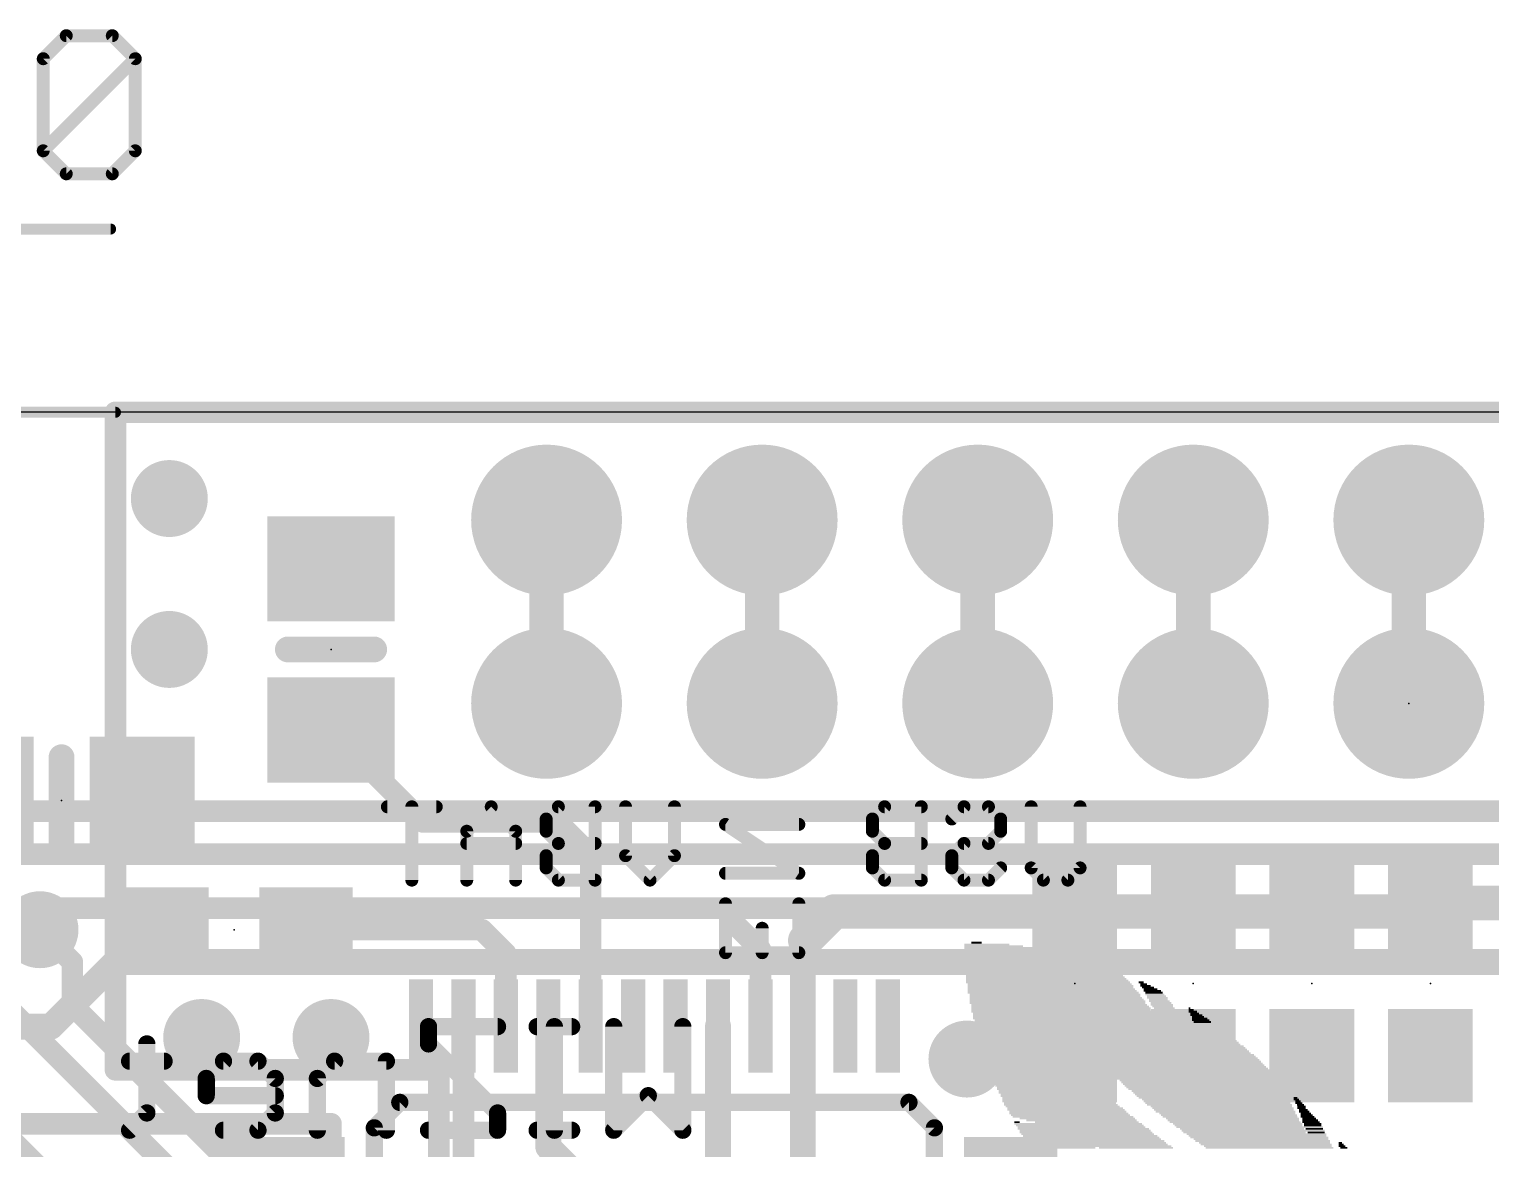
# Model space of a CAD drawing. Extents: x -7.1 to 67.6, y -9 to 27.6.
# Drawn here: x 10.41 to 27.64, y 14.18 to 27.37 of the extents above; entities that cross this region are included whole.
import ezdxf

# ---------------------------------------------------------------- set-up
doc = ezdxf.new("R2010")
doc.units = 0
for name, color, linetype in [('1', 12, 'CONTINUOUS'), ('16', 132, 'CONTINUOUS'), ('17', 110, 'CONTINUOUS'), ('18', 110, 'CONTINUOUS'), ('20', 4, 'CONTINUOUS'), ('21', 40, 'CONTINUOUS'), ('22', 6, 'CONTINUOUS'), ('23', 53, 'CONTINUOUS'), ('47', 253, 'CONTINUOUS')]:
    doc.layers.add(name, color=color, linetype=linetype)

# ---------------------------------------------------------------- blocks, each defined once
blk = doc.blocks.new('RECT')
blk.add_solid([(-0.5, -0.5), (0.5, -0.5), (-0.5, 0.5), (0.5, 0.5)])
blk = doc.blocks.new('ROUNDP')
at = {"const_width": 0.5}
blk.add_lwpolyline([(0, -0.25, 1), (0, 0.25, 1), (0, -0.25)], format="xyb", dxfattribs=at)
blk = doc.blocks.new('ROUNDV')
at = {"const_width": 0.5}
blk.add_lwpolyline([(0, -0.25, 1), (0, 0.25, 1), (0, -0.25)], format="xyb", dxfattribs=at)

msp = doc.modelspace()

# ---------------------------------------------------------------- linework, layer by layer
at = {"layer": '1'}
for points, const_width in [([(11.43, 22.86), (11.43, 15.113)], 0.254), ([(46.99, 22.86), (11.43, 22.86)], 0.254), ([(16.51, 21.59), (16.51, 19.431)], 0.4064), ([(19.05, 21.59), (19.05, 19.431)], 0.4064), ([(21.59, 21.59), (21.59, 19.431)], 0.4064), ([(24.13, 21.59), (24.13, 19.431)], 0.4064), ([(26.67, 21.59), (26.67, 19.431)], 0.4064), ([(15.052, 18.034), (13.97, 19.116)], 0.254), ([(16.637, 18.034), (15.052, 18.034)], 0.254), ([(17.03, 17.641), (16.637, 18.034)], 0.254), ([(17.03, 15.63), (17.03, 17.641)], 0.254), ([(7.239, 17.145), (10.922, 13.462)], 0.4064), ([(26.924, 16.979), (27.024, 17.079)], 0.4064), ([(27.024, 17.079), (28.575, 17.079)], 0.4064), ([(19.9, 16.979), (19.558, 16.637)], 0.4064), ([(22.733, 16.979), (19.9, 16.979)], 0.4064), ([(22.733, 16.979), (24.13, 16.979)], 0.4064), ([(24.13, 16.979), (25.527, 16.979)], 0.4064), ([(25.527, 16.979), (26.924, 16.979)], 0.4064), ([(10.922, 16.383), (10.541, 16.764)], 0.254), ([(15.748, 16.764), (13.677, 16.764)], 0.254), ([(16.03, 16.482), (15.748, 16.764)], 0.254), ([(19.03, 16.53), (18.669, 16.891)], 0.254), ([(19.53, 16.609), (19.558, 16.637)], 0.3048), ([(19.53, 15.63), (19.53, 16.609)], 0.3048), ([(12.8296, 13.18), (9.4996, 16.51)], 0.254), ([(16.03, 15.63), (16.03, 16.482)], 0.254), ([(19.03, 15.63), (19.03, 16.53)], 0.254), ([(10.922, 15.875), (10.922, 16.383)], 0.254), ([(12.617, 14.18), (10.922, 15.875)], 0.254), ([(15.53, 15.63), (15.53, 13.934)], 0.254), ([(16.53, 15.63), (16.53, 14.204)], 0.3048), ([(18.53, 15.63), (18.53, 13.982)], 0.3048), ([(19.53, 15.63), (19.53, 13.998)], 0.3048), ([(11.43, 15.113), (15.24, 15.113)], 0.254), ([(15.24, 15.113), (15.24, 13.97)], 0.254), ([(10.16, 14.478), (13.97, 14.478)], 0.254), ([(13.97, 14.478), (13.97, 12.7)], 0.254), ([(13.58, 14.18), (12.617, 14.18)], 0.254), ([(16.53, 14.204), (16.764, 13.97)], 0.3048)]:
    msp.add_lwpolyline(points, dxfattribs=dict(at, const_width=const_width))
for points, const_width in [([(11.4935, 22.86, 1), (11.3665, 22.86)], 0.127), ([(11.43, 22.9235, 1), (11.43, 22.7965)], 0.127), ([(16.6116, 21.59, 1), (16.4084, 21.59)], 0.2032), ([(19.1516, 21.59, 1), (18.9484, 21.59)], 0.2032), ([(21.6916, 21.59, 1), (21.4884, 21.59)], 0.2032), ([(24.2316, 21.59, 1), (24.0284, 21.59)], 0.2032), ([(26.7716, 21.59, 1), (26.5684, 21.59)], 0.2032), ([(16.4084, 19.431, 1), (16.6116, 19.431)], 0.2032), ([(18.9484, 19.431, 1), (19.1516, 19.431)], 0.2032), ([(21.4884, 19.431, 1), (21.6916, 19.431)], 0.2032), ([(24.0284, 19.431, 1), (24.2316, 19.431)], 0.2032), ([(26.5684, 19.431, 1), (26.7716, 19.431)], 0.2032), ([(14.0149, 19.1609, 1), (13.9251, 19.0711)], 0.127), ([(15.052, 18.0975, 1), (15.052, 17.9705)], 0.127), ([(15.0071, 17.9891, 1), (15.0969, 18.0789)], 0.127), ([(16.6819, 18.0789, 1), (16.5921, 17.9891)], 0.127), ([(16.637, 17.9705, 1), (16.637, 18.0975)], 0.127), ([(17.0935, 17.641, 1), (16.9665, 17.641)], 0.127), ([(16.9851, 17.5961, 1), (17.0749, 17.6859)], 0.127), ([(27.024, 17.1806, 1), (27.024, 16.9774)], 0.2032), ([(27.0958, 17.0072, 1), (26.9522, 17.1508)], 0.2032), ([(19.9, 17.0806, 1), (19.9, 16.8774)], 0.2032), ([(19.9718, 16.9072, 1), (19.8282, 17.0508)], 0.2032), ([(22.733, 17.0806, 1), (22.733, 16.8774)], 0.2032), ([(22.733, 16.8774, 1), (22.733, 17.0806)], 0.2032), ([(24.13, 17.0806, 1), (24.13, 16.8774)], 0.2032), ([(24.13, 16.8774, 1), (24.13, 17.0806)], 0.2032), ([(25.527, 17.0806, 1), (25.527, 16.8774)], 0.2032), ([(25.527, 16.8774, 1), (25.527, 17.0806)], 0.2032), ([(26.8522, 17.0508, 1), (26.9958, 16.9072)], 0.2032), ([(26.924, 16.8774, 1), (26.924, 17.0806)], 0.2032), ([(10.5859, 16.8089, 1), (10.4961, 16.7191)], 0.127), ([(13.677, 16.8275, 1), (13.677, 16.7005)], 0.127), ([(15.7929, 16.8089, 1), (15.7031, 16.7191)], 0.127), ([(15.748, 16.7005, 1), (15.748, 16.8275)], 0.127), ([(18.7139, 16.9359, 1), (18.6241, 16.8461)], 0.127), ([(19.4862, 16.7088, 1), (19.6298, 16.5652)], 0.2032), ([(19.6062, 16.609, 1), (19.4538, 16.609)], 0.1524), ([(19.4761, 16.6629, 1), (19.5839, 16.5551)], 0.1524), ([(19.6119, 16.5831, 1), (19.5041, 16.6909)], 0.1524), ([(16.0935, 16.482, 1), (15.9665, 16.482)], 0.127), ([(15.9851, 16.4371, 1), (16.0749, 16.5269)], 0.127), ([(19.0935, 16.53, 1), (18.9665, 16.53)], 0.127), ([(18.9851, 16.4851, 1), (19.0749, 16.5749)], 0.127), ([(10.9855, 16.383, 1), (10.8585, 16.383)], 0.127), ([(10.8771, 16.3381, 1), (10.9669, 16.4279)], 0.127), ([(10.9669, 15.9199, 1), (10.8771, 15.8301)], 0.127), ([(10.8585, 15.875, 1), (10.9855, 15.875)], 0.127), ([(15.5935, 15.63, 1), (15.4665, 15.63)], 0.127), ([(15.9665, 15.63, 1), (16.0935, 15.63)], 0.127), ([(16.6062, 15.63, 1), (16.4538, 15.63)], 0.1524), ([(16.9665, 15.63, 1), (17.0935, 15.63)], 0.127), ([(18.6062, 15.63, 1), (18.4538, 15.63)], 0.1524), ([(18.9665, 15.63, 1), (19.0935, 15.63)], 0.127), ([(19.6062, 15.63, 1), (19.4538, 15.63)], 0.1524), ([(19.4538, 15.63, 1), (19.6062, 15.63)], 0.1524), ([(11.43, 15.1765, 1), (11.43, 15.0495)], 0.127), ([(11.3665, 15.113, 1), (11.4935, 15.113)], 0.127), ([(15.3035, 15.113, 1), (15.1765, 15.113)], 0.127), ([(15.24, 15.0495, 1), (15.24, 15.1765)], 0.127), ([(14.0335, 14.478, 1), (13.9065, 14.478)], 0.127), ([(13.97, 14.4145, 1), (13.97, 14.5415)], 0.127), ([(12.617, 14.2435, 1), (12.617, 14.1165)], 0.127), ([(13.58, 14.1165, 1), (13.58, 14.2435)], 0.127), ([(16.5839, 14.2579, 1), (16.4761, 14.1501)], 0.1524), ([(12.5721, 14.1351, 1), (12.6619, 14.2249)], 0.127), ([(16.4538, 14.204, 1), (16.6062, 14.204)], 0.1524)]:
    msp.add_lwpolyline(points, format="xyb", dxfattribs=dict(at, const_width=const_width))
at = {"layer": '16'}
for points, const_width in [([(11.43, 22.86), (11.43, 15.113)], 0.254), ([(46.99, 22.86), (11.43, 22.86)], 0.254), ([(31.623, 18.161), (9.271, 18.161)], 0.254), ([(9.906, 17.653), (38.227, 17.653)], 0.254), ([(10.541, 16.764), (10.795, 17.018)], 0.254), ([(10.795, 17.018), (38.354, 17.018)], 0.254), ([(11.43, 16.383), (10.668, 15.621)], 0.3048), ([(38.481, 16.383), (11.43, 16.383)], 0.3048), ([(10.668, 15.621), (9.652, 15.621)], 0.3048), ([(11.43, 15.113), (15.24, 15.113)], 0.254), ([(15.24, 15.113), (15.24, 13.97)], 0.254), ([(10.16, 14.478), (13.97, 14.478)], 0.254), ([(13.97, 14.478), (13.97, 12.7)], 0.254)]:
    msp.add_lwpolyline(points, dxfattribs=dict(at, const_width=const_width))
for points, const_width in [([(11.4935, 22.86, 1), (11.3665, 22.86)], 0.127), ([(11.43, 22.9235, 1), (11.43, 22.7965)], 0.127), ([(10.795, 17.0815, 1), (10.795, 16.9545)], 0.127), ([(10.8399, 16.9731, 1), (10.7501, 17.0629)], 0.127), ([(10.4961, 16.8089, 1), (10.5859, 16.7191)], 0.127), ([(11.43, 16.4592, 1), (11.43, 16.3068)], 0.1524), ([(11.4839, 16.3291, 1), (11.3761, 16.4369)], 0.1524), ([(10.6141, 15.6749, 1), (10.7219, 15.5671)], 0.1524), ([(10.668, 15.5448, 1), (10.668, 15.6972)], 0.1524), ([(11.43, 15.1765, 1), (11.43, 15.0495)], 0.127), ([(11.3665, 15.113, 1), (11.4935, 15.113)], 0.127), ([(15.3035, 15.113, 1), (15.1765, 15.113)], 0.127), ([(15.24, 15.0495, 1), (15.24, 15.1765)], 0.127), ([(14.0335, 14.478, 1), (13.9065, 14.478)], 0.127), ([(13.97, 14.4145, 1), (13.97, 14.5415)], 0.127)]:
    msp.add_lwpolyline(points, format="xyb", dxfattribs=dict(at, const_width=const_width))
at = {"layer": '20'}
msp.add_line((53.34, 22.86), (2.54, 22.86), dxfattribs=at)
at = {"layer": '21'}
for points, const_width in [([(13.462, 20.066), (14.478, 20.066)], 0.3048), ([(10.795, 18.796), (10.795, 17.78)], 0.3048), ([(14.78, 14.73), (14.48, 14.43)], 0.2032), ([(20.78, 14.73), (14.78, 14.73)], 0.2032), ([(21.08, 14.43), (20.78, 14.73)], 0.2032), ([(14.48, 14.43), (14.48, 8.43)], 0.2032), ([(21.08, 8.43), (21.08, 14.43)], 0.2032)]:
    msp.add_lwpolyline(points, dxfattribs=dict(at, const_width=const_width))
for points, const_width in [([(13.462, 20.1422, 1), (13.462, 19.9898)], 0.1524), ([(14.478, 19.9898, 1), (14.478, 20.1422)], 0.1524), ([(10.8712, 18.796, 1), (10.7188, 18.796)], 0.1524), ([(10.7188, 17.78, 1), (10.8712, 17.78)], 0.1524), ([(14.78, 14.7808, 1), (14.78, 14.6792)], 0.1016), ([(14.8159, 14.6941, 1), (14.7441, 14.7659)], 0.1016), ([(20.8159, 14.7659, 1), (20.7441, 14.6941)], 0.1016), ([(20.78, 14.6792, 1), (20.78, 14.7808)], 0.1016), ([(14.5308, 14.43, 1), (14.4292, 14.43)], 0.1016), ([(14.4441, 14.4659, 1), (14.5159, 14.3941)], 0.1016), ([(21.1308, 14.43, 1), (21.0292, 14.43)], 0.1016), ([(21.0441, 14.3941, 1), (21.1159, 14.4659)], 0.1016)]:
    msp.add_lwpolyline(points, format="xyb", dxfattribs=dict(at, const_width=const_width))
at = {"layer": '22'}
for points, const_width in [([(15.2103, 18.2125), (14.6341, 18.2125)], 0.1524), ([(14.9222, 17.3482), (14.9222, 18.2125)], 0.1524), ([(15.8577, 18.2125), (15.5696, 17.9244)], 0.1524), ([(16.1458, 17.9244), (15.8577, 18.2125)], 0.1524), ([(16.6492, 18.2125), (16.5051, 18.0685)], 0.1524), ([(17.0814, 18.2125), (16.6492, 18.2125)], 0.1524), ([(17.0814, 17.3482), (17.0814, 18.2125)], 0.1524), ([(17.4407, 17.6363), (17.4407, 18.2125)], 0.1524), ([(18.0169, 18.2125), (18.0169, 17.6363)], 0.1524), ([(20.4931, 18.2125), (20.3491, 18.0685)], 0.1524), ([(20.9253, 18.2125), (20.4931, 18.2125)], 0.1524), ([(20.9253, 17.3482), (20.9253, 18.2125)], 0.1524), ([(21.2846, 18.0685), (21.4287, 18.2125)], 0.1524), ([(21.4287, 18.2125), (21.7168, 18.2125)], 0.1524), ([(21.7168, 18.2125), (21.8608, 18.0685)], 0.1524), ([(22.2201, 17.4923), (22.2201, 18.2125)], 0.1524), ([(22.7964, 18.2125), (22.7964, 17.4923)], 0.1524), ([(16.5051, 18.0685), (16.5051, 17.9244)], 0.1524), ([(20.3491, 18.0685), (20.3491, 17.9244)], 0.1524), ([(21.8608, 18.0685), (21.8608, 17.9244)], 0.1524), ([(15.5696, 17.9244), (15.5696, 17.3482)], 0.1524), ([(16.1458, 17.3482), (16.1458, 17.9244)], 0.1524), ([(16.5051, 17.9244), (16.6492, 17.7804)], 0.1524), ([(19.4825, 17.4287), (18.6182, 18.0049)], 0.1524), ([(18.6182, 18.0049), (19.4825, 18.0049)], 0.1524), ([(20.3491, 17.9244), (20.4931, 17.7804)], 0.1524), ([(21.8608, 17.9244), (21.7168, 17.7804)], 0.1524), ([(16.1458, 17.7804), (15.5696, 17.7804)], 0.1524), ([(16.6492, 17.7804), (16.5051, 17.6363)], 0.1524), ([(17.0814, 17.7804), (16.6492, 17.7804)], 0.1524), ([(20.4931, 17.7804), (20.3491, 17.6363)], 0.1524), ([(20.9253, 17.7804), (20.4931, 17.7804)], 0.1524), ([(21.4287, 17.7804), (21.2846, 17.6363)], 0.1524), ([(21.7168, 17.7804), (21.4287, 17.7804)], 0.1524), ([(16.5051, 17.6363), (16.5051, 17.4923)], 0.1524), ([(16.5051, 17.4923), (16.6492, 17.3482)], 0.1524), ([(17.7288, 17.3482), (17.4407, 17.6363)], 0.1524), ([(18.0169, 17.6363), (17.7288, 17.3482)], 0.1524), ([(20.3491, 17.6363), (20.3491, 17.4923)], 0.1524), ([(20.3491, 17.4923), (20.4931, 17.3482)], 0.1524), ([(21.2846, 17.6363), (21.2846, 17.4923)], 0.1524), ([(21.2846, 17.4923), (21.4287, 17.3482)], 0.1524), ([(21.7168, 17.3482), (21.8608, 17.4923)], 0.1524), ([(22.3642, 17.3482), (22.2201, 17.4923)], 0.1524), ([(22.7964, 17.4923), (22.6523, 17.3482)], 0.1524), ([(16.6492, 17.3482), (17.0814, 17.3482)], 0.1524), ([(18.6182, 17.4287), (19.4825, 17.4287)], 0.1524), ([(20.4931, 17.3482), (20.9253, 17.3482)], 0.1524), ([(21.4287, 17.3482), (21.7168, 17.3482)], 0.1524), ([(22.6523, 17.3482), (22.3642, 17.3482)], 0.1524), ([(18.6182, 16.4932), (18.6182, 17.0694)], 0.1524), ([(19.4825, 17.0694), (19.4825, 16.4932)], 0.1524), ([(19.0504, 16.4932), (19.0504, 16.7813)], 0.1524), ([(19.4825, 16.4932), (18.6182, 16.4932)], 0.1524), ([(15.9323, 15.622), (15.1188, 15.622)], 0.2032), ([(15.1188, 15.622), (15.1188, 15.4187)], 0.2032), ([(16.8055, 15.622), (16.3987, 15.622)], 0.2032), ([(16.6021, 14.4018), (16.6021, 15.622)], 0.2032), ([(17.3017, 14.4018), (17.3017, 15.622)], 0.2032), ([(18.1152, 15.622), (18.1152, 14.4018)], 0.2032), ([(11.7998, 15.4187), (11.7998, 14.6052)], 0.2032), ([(15.1188, 15.4187), (15.9323, 14.6052)], 0.2032), ([(12.0031, 15.2153), (11.5964, 15.2153)], 0.2032), ([(12.7027, 15.2153), (12.4994, 15.0119)], 0.2032), ([(13.1095, 15.2153), (12.7027, 15.2153)], 0.2032), ([(13.3129, 15.0119), (13.1095, 15.2153)], 0.2032), ([(14.0125, 15.2153), (13.8091, 15.0119)], 0.2032), ([(14.6226, 15.2153), (14.0125, 15.2153)], 0.2032), ([(14.6226, 14.4018), (14.6226, 15.2153)], 0.2032), ([(12.4994, 15.0119), (12.4994, 14.8085)], 0.2032), ([(13.3129, 14.6052), (13.3129, 15.0119)], 0.2032), ([(13.8091, 15.0119), (13.8091, 14.4018)], 0.2032), ([(12.4994, 14.8085), (13.3129, 14.8085)], 0.2032), ([(17.7084, 14.8085), (17.3017, 14.4018)], 0.2032), ([(18.1152, 14.4018), (17.7084, 14.8085)], 0.2032), ([(11.7998, 14.6052), (11.5964, 14.4018)], 0.2032), ([(13.1095, 14.4018), (13.3129, 14.6052)], 0.2032), ([(15.9323, 14.6052), (15.9323, 14.4018)], 0.2032), ([(12.7027, 14.4018), (13.1095, 14.4018)], 0.2032), ([(15.9323, 14.4018), (15.1188, 14.4018)], 0.2032), ([(16.8055, 14.4018), (16.3987, 14.4018)], 0.2032)]:
    msp.add_lwpolyline(points, dxfattribs=dict(at, const_width=const_width))
for points, const_width in [([(14.6341, 18.2506, 1), (14.6341, 18.1744)], 0.0762), ([(14.9603, 18.2125, 1), (14.8841, 18.2125)], 0.0762), ([(15.2103, 18.1744, 1), (15.2103, 18.2506)], 0.0762), ([(15.8847, 18.2395, 1), (15.8308, 18.1856)], 0.0762), ([(15.8847, 18.1856, 1), (15.8308, 18.2395)], 0.0762), ([(16.6492, 18.2506, 1), (16.6492, 18.1744)], 0.0762), ([(16.6761, 18.1856, 1), (16.6222, 18.2395)], 0.0762), ([(17.1195, 18.2125, 1), (17.0433, 18.2125)], 0.0762), ([(17.0814, 18.1744, 1), (17.0814, 18.2506)], 0.0762), ([(17.4788, 18.2125, 1), (17.4026, 18.2125)], 0.0762), ([(18.055, 18.2125, 1), (17.9788, 18.2125)], 0.0762), ([(20.4931, 18.2506, 1), (20.4931, 18.1744)], 0.0762), ([(20.5201, 18.1856, 1), (20.4662, 18.2395)], 0.0762), ([(20.9634, 18.2125, 1), (20.8872, 18.2125)], 0.0762), ([(20.9253, 18.1744, 1), (20.9253, 18.2506)], 0.0762), ([(21.4287, 18.2506, 1), (21.4287, 18.1744)], 0.0762), ([(21.4556, 18.1856, 1), (21.4017, 18.2395)], 0.0762), ([(21.7437, 18.2395, 1), (21.6898, 18.1856)], 0.0762), ([(21.7168, 18.1744, 1), (21.7168, 18.2506)], 0.0762), ([(22.2582, 18.2125, 1), (22.182, 18.2125)], 0.0762), ([(22.8345, 18.2125, 1), (22.7583, 18.2125)], 0.0762), ([(16.5432, 18.0685, 1), (16.467, 18.0685)], 0.0762), ([(16.4782, 18.0954, 1), (16.5321, 18.0415)], 0.0762), ([(20.3872, 18.0685, 1), (20.311, 18.0685)], 0.0762), ([(20.3222, 18.0954, 1), (20.376, 18.0415)], 0.0762), ([(21.2577, 18.0954, 1), (21.3116, 18.0415)], 0.0762), ([(21.8989, 18.0685, 1), (21.8227, 18.0685)], 0.0762), ([(21.8339, 18.0415, 1), (21.8878, 18.0954)], 0.0762), ([(15.6077, 17.9244, 1), (15.5315, 17.9244)], 0.0762), ([(15.5427, 17.9514, 1), (15.5966, 17.8975)], 0.0762), ([(16.1839, 17.9244, 1), (16.1077, 17.9244)], 0.0762), ([(16.1189, 17.8975, 1), (16.1728, 17.9514)], 0.0762), ([(16.5321, 17.9514, 1), (16.4782, 17.8975)], 0.0762), ([(16.467, 17.9244, 1), (16.5432, 17.9244)], 0.0762), ([(18.6393, 18.0366, 1), (18.5971, 17.9732)], 0.0762), ([(18.6182, 18.043, 1), (18.6182, 17.9668)], 0.0762), ([(19.4825, 17.9668, 1), (19.4825, 18.043)], 0.0762), ([(20.376, 17.9514, 1), (20.3222, 17.8975)], 0.0762), ([(20.311, 17.9244, 1), (20.3872, 17.9244)], 0.0762), ([(21.8227, 17.9244, 1), (21.8989, 17.9244)], 0.0762), ([(21.8878, 17.8975, 1), (21.8339, 17.9514)], 0.0762), ([(15.5696, 17.8185, 1), (15.5696, 17.7423)], 0.0762), ([(16.1458, 17.7423, 1), (16.1458, 17.8185)], 0.0762), ([(16.6492, 17.8185, 1), (16.6492, 17.7423)], 0.0762), ([(16.6761, 17.7534, 1), (16.6222, 17.8073)], 0.0762), ([(16.6222, 17.7534, 1), (16.6761, 17.8073)], 0.0762), ([(17.0814, 17.7423, 1), (17.0814, 17.8185)], 0.0762), ([(20.4931, 17.8185, 1), (20.4931, 17.7423)], 0.0762), ([(20.5201, 17.7534, 1), (20.4662, 17.8073)], 0.0762), ([(20.4662, 17.7534, 1), (20.5201, 17.8073)], 0.0762), ([(20.9253, 17.7423, 1), (20.9253, 17.8185)], 0.0762), ([(21.4287, 17.8185, 1), (21.4287, 17.7423)], 0.0762), ([(21.4556, 17.7534, 1), (21.4017, 17.8073)], 0.0762), ([(21.6898, 17.8073, 1), (21.7437, 17.7534)], 0.0762), ([(21.7168, 17.7423, 1), (21.7168, 17.8185)], 0.0762), ([(16.5432, 17.6363, 1), (16.467, 17.6363)], 0.0762), ([(16.4782, 17.6633, 1), (16.5321, 17.6094)], 0.0762), ([(16.5321, 17.5192, 1), (16.4782, 17.4653)], 0.0762), ([(17.4676, 17.6633, 1), (17.4137, 17.6094)], 0.0762), ([(17.4026, 17.6363, 1), (17.4788, 17.6363)], 0.0762), ([(17.9788, 17.6363, 1), (18.055, 17.6363)], 0.0762), ([(18.0438, 17.6094, 1), (17.9899, 17.6633)], 0.0762), ([(20.3872, 17.6363, 1), (20.311, 17.6363)], 0.0762), ([(20.3222, 17.6633, 1), (20.376, 17.6094)], 0.0762), ([(20.376, 17.5192, 1), (20.3222, 17.4653)], 0.0762), ([(21.3227, 17.6363, 1), (21.2465, 17.6363)], 0.0762), ([(21.2577, 17.6633, 1), (21.3116, 17.6094)], 0.0762), ([(21.3116, 17.5192, 1), (21.2577, 17.4653)], 0.0762), ([(21.8878, 17.4653, 1), (21.8339, 17.5192)], 0.0762), ([(22.2471, 17.5192, 1), (22.1932, 17.4653)], 0.0762), ([(22.8233, 17.4653, 1), (22.7694, 17.5192)], 0.0762), ([(16.467, 17.4923, 1), (16.5432, 17.4923)], 0.0762), ([(16.6492, 17.3863, 1), (16.6492, 17.3101)], 0.0762), ([(16.6222, 17.3213, 1), (16.6761, 17.3751)], 0.0762), ([(17.0814, 17.3101, 1), (17.0814, 17.3863)], 0.0762), ([(17.7018, 17.3751, 1), (17.7557, 17.3213)], 0.0762), ([(17.7018, 17.3213, 1), (17.7557, 17.3751)], 0.0762), ([(18.6182, 17.4668, 1), (18.6182, 17.3906)], 0.0762), ([(19.4614, 17.397, 1), (19.5037, 17.4604)], 0.0762), ([(19.4825, 17.3906, 1), (19.4825, 17.4668)], 0.0762), ([(20.311, 17.4923, 1), (20.3872, 17.4923)], 0.0762), ([(20.4931, 17.3863, 1), (20.4931, 17.3101)], 0.0762), ([(20.4662, 17.3213, 1), (20.5201, 17.3751)], 0.0762), ([(20.9253, 17.3101, 1), (20.9253, 17.3863)], 0.0762), ([(21.2465, 17.4923, 1), (21.3227, 17.4923)], 0.0762), ([(21.4287, 17.3863, 1), (21.4287, 17.3101)], 0.0762), ([(21.4017, 17.3213, 1), (21.4556, 17.3751)], 0.0762), ([(21.6898, 17.3751, 1), (21.7437, 17.3213)], 0.0762), ([(21.7168, 17.3101, 1), (21.7168, 17.3863)], 0.0762), ([(22.182, 17.4923, 1), (22.2582, 17.4923)], 0.0762), ([(22.3642, 17.3863, 1), (22.3642, 17.3101)], 0.0762), ([(22.3372, 17.3213, 1), (22.3911, 17.3751)], 0.0762), ([(22.6254, 17.3751, 1), (22.6792, 17.3213)], 0.0762), ([(22.6523, 17.3101, 1), (22.6523, 17.3863)], 0.0762), ([(22.7583, 17.4923, 1), (22.8345, 17.4923)], 0.0762), ([(14.8841, 17.3482, 1), (14.9603, 17.3482)], 0.0762), ([(15.5315, 17.3482, 1), (15.6077, 17.3482)], 0.0762), ([(16.1077, 17.3482, 1), (16.1839, 17.3482)], 0.0762), ([(17.0433, 17.3482, 1), (17.1195, 17.3482)], 0.0762), ([(20.8872, 17.3482, 1), (20.9634, 17.3482)], 0.0762), ([(18.6563, 17.0694, 1), (18.5801, 17.0694)], 0.0762), ([(19.5206, 17.0694, 1), (19.4444, 17.0694)], 0.0762), ([(19.0885, 16.7813, 1), (19.0123, 16.7813)], 0.0762), ([(18.6182, 16.5313, 1), (18.6182, 16.4551)], 0.0762), ([(19.4825, 16.4551, 1), (19.4825, 16.5313)], 0.0762), ([(18.5801, 16.4932, 1), (18.6563, 16.4932)], 0.0762), ([(19.0123, 16.4932, 1), (19.0885, 16.4932)], 0.0762), ([(19.4444, 16.4932, 1), (19.5206, 16.4932)], 0.0762), ([(15.1188, 15.6728, 1), (15.1188, 15.5712)], 0.1016), ([(15.1696, 15.622, 1), (15.068, 15.622)], 0.1016), ([(15.9323, 15.5712, 1), (15.9323, 15.6728)], 0.1016), ([(16.3987, 15.6728, 1), (16.3987, 15.5712)], 0.1016), ([(16.6529, 15.622, 1), (16.5513, 15.622)], 0.1016), ([(16.8055, 15.5712, 1), (16.8055, 15.6728)], 0.1016), ([(17.3525, 15.622, 1), (17.2509, 15.622)], 0.1016), ([(18.166, 15.622, 1), (18.0644, 15.622)], 0.1016), ([(11.8506, 15.4187, 1), (11.749, 15.4187)], 0.1016), ([(15.1547, 15.4546, 1), (15.0829, 15.3827)], 0.1016), ([(15.068, 15.4187, 1), (15.1696, 15.4187)], 0.1016), ([(11.5964, 15.2661, 1), (11.5964, 15.1645)], 0.1016), ([(12.0031, 15.1645, 1), (12.0031, 15.2661)], 0.1016), ([(12.7027, 15.2661, 1), (12.7027, 15.1645)], 0.1016), ([(12.7387, 15.1794, 1), (12.6668, 15.2512)], 0.1016), ([(13.1454, 15.2512, 1), (13.0736, 15.1794)], 0.1016), ([(13.1095, 15.1645, 1), (13.1095, 15.2661)], 0.1016), ([(14.0125, 15.2661, 1), (14.0125, 15.1645)], 0.1016), ([(14.0484, 15.1794, 1), (13.9765, 15.2512)], 0.1016), ([(14.6734, 15.2153, 1), (14.5718, 15.2153)], 0.1016), ([(14.6226, 15.1645, 1), (14.6226, 15.2661)], 0.1016), ([(12.4634, 15.0478, 1), (12.5353, 14.976)], 0.1016), ([(12.5502, 15.0119, 1), (12.4486, 15.0119)], 0.1016), ([(13.3637, 15.0119, 1), (13.2621, 15.0119)], 0.1016), ([(13.2769, 14.976, 1), (13.3488, 15.0478)], 0.1016), ([(13.8599, 15.0119, 1), (13.7583, 15.0119)], 0.1016), ([(13.7732, 15.0478, 1), (13.845, 14.976)], 0.1016), ([(12.4994, 14.8593, 1), (12.4994, 14.7577)], 0.1016), ([(12.4486, 14.8085, 1), (12.5502, 14.8085)], 0.1016), ([(13.3129, 14.7577, 1), (13.3129, 14.8593)], 0.1016), ([(17.7444, 14.8445, 1), (17.6725, 14.7726)], 0.1016), ([(17.7444, 14.7726, 1), (17.6725, 14.8445)], 0.1016), ([(11.749, 14.6052, 1), (11.8506, 14.6052)], 0.1016), ([(11.8357, 14.5693, 1), (11.7638, 14.6411)], 0.1016), ([(13.2621, 14.6052, 1), (13.3637, 14.6052)], 0.1016), ([(13.3488, 14.5693, 1), (13.2769, 14.6411)], 0.1016), ([(15.9831, 14.6052, 1), (15.8815, 14.6052)], 0.1016), ([(15.8964, 14.5693, 1), (15.9682, 14.6411)], 0.1016), ([(11.5605, 14.4377, 1), (11.6323, 14.3659)], 0.1016), ([(12.7027, 14.4526, 1), (12.7027, 14.351)], 0.1016), ([(13.0736, 14.4377, 1), (13.1454, 14.3659)], 0.1016), ([(13.1095, 14.351, 1), (13.1095, 14.4526)], 0.1016), ([(15.1188, 14.4526, 1), (15.1188, 14.351)], 0.1016), ([(15.9323, 14.351, 1), (15.9323, 14.4526)], 0.1016), ([(16.3987, 14.4526, 1), (16.3987, 14.351)], 0.1016), ([(16.8055, 14.351, 1), (16.8055, 14.4526)], 0.1016), ([(17.2658, 14.4377, 1), (17.3376, 14.3659)], 0.1016), ([(18.0793, 14.3659, 1), (18.1511, 14.4377)], 0.1016), ([(13.7583, 14.4018, 1), (13.8599, 14.4018)], 0.1016), ([(14.5718, 14.4018, 1), (14.6734, 14.4018)], 0.1016), ([(15.8815, 14.4018, 1), (15.9831, 14.4018)], 0.1016), ([(16.5513, 14.4018, 1), (16.6529, 14.4018)], 0.1016), ([(17.2509, 14.4018, 1), (17.3525, 14.4018)], 0.1016), ([(18.0644, 14.4018, 1), (18.166, 14.4018)], 0.1016)]:
    msp.add_lwpolyline(points, format="xyb", dxfattribs=dict(at, const_width=const_width))
at = {"layer": '23'}
for p in [(13.97, 20.066), (26.67, 19.431), (10.795, 18.288), (12.827, 16.764), (22.733, 16.129), (24.13, 16.129), (25.527, 16.129), (26.924, 16.129)]:
    msp.add_point(p, dxfattribs=at)
at = {"layer": '47'}
for points, const_width in [([(10.5791, 27.0255), (10.8503, 27.2967)], 0.1524), ([(10.8503, 27.2967), (11.3926, 27.2967)], 0.1524), ([(11.3926, 27.2967), (11.6638, 27.0255)], 0.1524), ([(10.5791, 25.9409), (10.5791, 27.0255)], 0.1524), ([(10.5791, 25.9409), (11.6638, 27.0255)], 0.1524), ([(11.6638, 27.0255), (11.6638, 25.9409)], 0.1524), ([(10.8503, 25.6697), (10.5791, 25.9409)], 0.1524), ([(11.6638, 25.9409), (11.3926, 25.6697)], 0.1524), ([(11.3926, 25.6697), (10.8503, 25.6697)], 0.1524), ([(3.875, 25.019), (11.3728, 25.019)], 0.13), ([(11.43, 22.86), (-6.649, 22.86)], 0.13)]:
    msp.add_lwpolyline(points, dxfattribs=dict(at, const_width=const_width))
for points, const_width in [([(10.8503, 27.3348, 1), (10.8503, 27.2586)], 0.0762), ([(10.8772, 27.2697, 1), (10.8233, 27.3236)], 0.0762), ([(11.4195, 27.3236, 1), (11.3656, 27.2697)], 0.0762), ([(11.3926, 27.2586, 1), (11.3926, 27.3348)], 0.0762), ([(10.5521, 27.0525, 1), (10.606, 26.9986)], 0.0762), ([(10.6172, 27.0255, 1), (10.541, 27.0255)], 0.0762), ([(11.7019, 27.0255, 1), (11.6257, 27.0255)], 0.0762), ([(11.6907, 26.9986, 1), (11.6368, 27.0525)], 0.0762), ([(11.6368, 26.9986, 1), (11.6907, 27.0525)], 0.0762), ([(10.606, 25.9678, 1), (10.5521, 25.9139)], 0.0762), ([(10.5521, 25.9678, 1), (10.606, 25.9139)], 0.0762), ([(11.6907, 25.9139, 1), (11.6368, 25.9678)], 0.0762), ([(10.541, 25.9409, 1), (10.6172, 25.9409)], 0.0762), ([(11.6257, 25.9409, 1), (11.7019, 25.9409)], 0.0762), ([(10.8503, 25.7078, 1), (10.8503, 25.6316)], 0.0762), ([(10.8233, 25.6428, 1), (10.8772, 25.6966)], 0.0762), ([(11.3656, 25.6966, 1), (11.4195, 25.6428)], 0.0762), ([(11.3926, 25.6316, 1), (11.3926, 25.7078)], 0.0762), ([(11.3728, 24.9865, 1), (11.3728, 25.0515)], 0.065), ([(11.43, 22.8275, 1), (11.43, 22.8925)], 0.065)]:
    msp.add_lwpolyline(points, format="xyb", dxfattribs=dict(at, const_width=const_width))

# ---------------------------------------------------------------- block references
at = {"layer": '1'}
for p, xscale, yscale, rotation in [((13.97, 21.016), 1.24, 1.5, 90), ((13.97, 19.116), 1.24, 1.5, 90), ((15.03, 15.63), 0.285, 1.1, 180), ((15.53, 15.63), 0.285, 1.1, 180), ((16.03, 15.63), 0.285, 1.1, 180), ((16.53, 15.63), 0.285, 1.1, 180), ((17.03, 15.63), 0.285, 1.1, 180), ((17.53, 15.63), 0.285, 1.1, 180), ((18.03, 15.63), 0.285, 1.1, 180), ((18.53, 15.63), 0.285, 1.1, 180), ((19.03, 15.63), 0.285, 1.1, 180), ((19.53, 15.63), 0.285, 1.1, 180), ((20.03, 15.63), 0.285, 1.1, 180), ((20.53, 15.63), 0.285, 1.1, 180), ((13.58, 14.18), 1.1, 0.285, 180), ((21.98, 14.18), 1.1, 0.285, 180)]:
    msp.add_blockref('RECT', p, dxfattribs=dict(at, xscale=xscale, yscale=yscale, rotation=rotation))
at = {"layer": '1', "xscale": 1.24, "yscale": 1.5}
for p in [(9.845, 18.288), (11.745, 18.288)]:
    msp.add_blockref('RECT', p, dxfattribs=at)
at = {"layer": '1', "xscale": 1.1}
for p, rotation in [((22.733, 16.979), 270), ((24.13, 16.979), 270), ((25.527, 16.979), 270), ((26.924, 16.979), 270), ((11.977, 16.764), 180), ((13.677, 16.764), 180), ((22.733, 15.279), 270), ((24.13, 15.279), 270), ((25.527, 15.279), 270), ((26.924, 15.279), 270)]:
    msp.add_blockref('RECT', p, dxfattribs=dict(at, rotation=rotation))
at = {"layer": '17', "xscale": 1.778, "yscale": 1.778}
for p in [(16.51, 21.59), (16.51, 21.59), (19.05, 21.59), (19.05, 21.59), (21.59, 21.59), (21.59, 21.59), (24.13, 21.59), (24.13, 21.59), (26.67, 21.59), (26.67, 21.59)]:
    msp.add_blockref('ROUNDP', p, dxfattribs=at)
at = {"layer": '17', "xscale": 1.778, "yscale": 1.778, "rotation": 90}
for p in [(16.51, 19.431), (16.51, 19.431), (19.05, 19.431), (19.05, 19.431), (21.59, 19.431), (21.59, 19.431), (24.13, 19.431), (24.13, 19.431), (26.67, 19.431), (26.67, 19.431)]:
    msp.add_blockref('ROUNDP', p, dxfattribs=at)
at = {"layer": '18', "xscale": 0.9064, "yscale": 0.9064}
for p in [(12.065, 21.844), (12.065, 21.844), (12.065, 20.066), (12.065, 20.066), (10.541, 16.764), (10.541, 16.764), (12.446, 15.494), (12.446, 15.494), (13.97, 15.494), (13.97, 15.494), (21.463, 15.24), (21.463, 15.24)]:
    msp.add_blockref('ROUNDV', p, dxfattribs=at)
at = {"layer": '22', "yscale": 0.0203, "rotation": 180}
for p, xscale in [((21.6967, 16.5913), 0.5283), ((21.778, 16.571), 0.6909), ((21.8491, 16.5506), 0.8331), ((21.8999, 16.5303), 0.9347), ((21.5748, 16.6116), 0.1219), ((21.9913, 16.4897), 1.1176), ((22.032, 16.4694), 1.1989), ((22.0726, 16.449), 1.2802), ((22.1132, 16.4287), 1.3614), ((22.1437, 16.4084), 1.4224), ((22.1742, 16.3881), 1.4834), ((22.2047, 16.3678), 1.5443), ((21.9507, 16.51), 1.0363), ((22.2352, 16.3474), 1.6053), ((22.2656, 16.3271), 1.6662), ((22.3571, 16.2662), 1.8085), ((22.3672, 16.2458), 1.8288), ((22.3977, 16.1849), 1.8898), ((22.3063, 16.3068), 1.7069), ((22.3368, 16.2865), 1.7678), ((22.3774, 16.2255), 1.8491), ((22.3876, 16.2052), 1.8694), ((22.418, 16.1442), 1.9304), ((22.4079, 16.1646), 1.9101), ((22.4688, 16.0426), 1.9914), ((22.4384, 16.1239), 1.9304), ((22.4485, 16.1036), 1.9507), ((22.4485, 16.0833), 1.9507), ((22.4587, 16.063), 1.971), ((22.479, 16.0223), 2.0117), ((23.5153, 16.1442), 0.061), ((23.5458, 16.1239), 0.0813), ((23.5661, 16.1036), 0.1219), ((23.5966, 16.0833), 0.1422), ((23.6271, 16.063), 0.1626), ((23.6474, 16.0426), 0.2032), ((23.6677, 16.0223), 0.2032), ((22.5196, 15.941), 2.0523), ((22.4993, 16.002), 2.0117), ((22.4993, 15.9817), 2.0117), ((22.5095, 15.9614), 2.032), ((22.5298, 15.9207), 2.0726), ((22.5298, 15.9004), 2.0726), ((22.5704, 15.8394), 2.1133), ((22.5501, 15.8801), 2.0726), ((22.5603, 15.8598), 2.093), ((23.6779, 16.002), 0.2235), ((23.6982, 15.9817), 0.2235), ((23.7084, 15.9614), 0.2438), ((23.7185, 15.941), 0.2235), ((23.7287, 15.9207), 0.2438), ((23.749, 15.9004), 0.2438), ((23.7592, 15.8801), 0.2642), ((23.7693, 15.8598), 0.2438), ((23.7896, 15.8394), 0.2438), ((24.0843, 15.8394), 0.0203), ((22.5704, 15.8191), 2.1133), ((22.5806, 15.7988), 2.1336), ((21.971, 15.7582), 0.8738), ((21.9608, 15.7378), 0.8534), ((21.9405, 15.7175), 0.8128), ((22.0015, 15.7785), 0.9347), ((21.9405, 15.6972), 0.7722), ((21.9405, 15.6769), 0.7722), ((23.1089, 15.7785), 1.1176), ((23.1394, 15.7582), 1.0566), ((23.1699, 15.7378), 1.0363), ((23.3324, 15.7175), 1.3208), ((23.2004, 15.6972), 1.016), ((23.3629, 15.6769), 1.3005), ((23.7998, 15.8191), 0.2642), ((23.8201, 15.7785), 0.2642), ((23.81, 15.7988), 0.2438), ((23.8303, 15.7582), 0.2845), ((23.8404, 15.7378), 0.2642), ((23.8608, 15.6972), 0.2642), ((24.1046, 15.8191), 0.061), ((24.1249, 15.7988), 0.1016), ((24.1452, 15.7785), 0.1016), ((24.1656, 15.7582), 0.1422), ((24.1859, 15.7378), 0.1422), ((24.2062, 15.7175), 0.1829), ((24.2164, 15.6972), 0.2032), ((24.2367, 15.6769), 0.2032), ((21.9304, 15.6566), 0.7518), ((21.9304, 15.6362), 0.7518), ((21.9304, 15.6159), 0.7112), ((21.9304, 15.5956), 0.7112), ((21.9304, 15.5753), 0.7112), ((21.9304, 15.555), 0.7112), ((21.9405, 15.5346), 0.6909), ((21.9405, 15.5143), 0.6909), ((21.9405, 15.494), 0.6909), ((23.3731, 15.6566), 1.3208), ((23.3832, 15.6362), 1.3005), ((23.3934, 15.6159), 1.3208), ((23.3934, 15.5956), 1.3208), ((23.4137, 15.5346), 1.3614), ((23.4137, 15.5143), 1.3614), ((23.4239, 15.494), 1.3818), ((23.4036, 15.5753), 1.3411), ((23.4137, 15.555), 1.3208), ((24.257, 15.6566), 0.2438), ((24.2976, 15.6159), 0.2845), ((24.2773, 15.6362), 0.2438), ((24.3078, 15.5956), 0.3048), ((24.3281, 15.5753), 0.3048), ((24.3484, 15.555), 0.3454), ((24.3586, 15.5346), 0.3658), ((24.3789, 15.5143), 0.3658), ((24.3992, 15.494), 0.4064), ((21.9608, 15.4737), 0.6909), ((21.9608, 15.4534), 0.6909), ((21.971, 15.433), 0.7112), ((21.971, 15.4127), 0.7112), ((21.9913, 15.3924), 0.7112), ((22.0218, 15.3518), 0.7722), ((22.0015, 15.3721), 0.7315), ((22.0523, 15.3314), 0.7925), ((23.4239, 15.4737), 1.3818), ((23.4442, 15.4534), 1.3818), ((23.4544, 15.433), 1.3614), ((23.4747, 15.4127), 1.3614), ((23.4848, 15.3924), 1.3411), ((23.495, 15.3721), 1.3208), ((23.5153, 15.3518), 1.3208), ((23.5255, 15.3314), 1.3005), ((24.4094, 15.4737), 0.4267), ((24.45, 15.4127), 0.4674), ((24.4297, 15.4534), 0.4267), ((24.4399, 15.433), 0.447), ((24.4704, 15.3924), 0.508), ((24.4907, 15.3721), 0.508), ((24.5008, 15.3518), 0.5283), ((24.511, 15.3314), 0.5486), ((22.1234, 15.3111), 0.9347), ((22.1336, 15.2908), 0.955), ((22.164, 15.2502), 0.9754), ((22.1742, 15.2298), 0.9957), ((22.1539, 15.2705), 0.955), ((22.1945, 15.2095), 0.9957), ((22.2047, 15.1892), 1.016), ((22.225, 15.1689), 1.016), ((22.2352, 15.1486), 1.0363), ((23.5458, 15.3111), 1.3005), ((23.556, 15.2908), 1.2802), ((23.5661, 15.2705), 1.2598), ((23.5864, 15.2502), 1.2598), ((23.5966, 15.2298), 1.2395), ((23.6068, 15.2095), 1.2192), ((23.6372, 15.1892), 1.1989), ((23.6474, 15.1689), 1.1786), ((23.6576, 15.1486), 1.1582), ((24.5212, 15.3111), 0.569), ((24.5516, 15.2908), 0.5893), ((24.5618, 15.2705), 0.6096), ((24.572, 15.2502), 0.6299), ((24.5821, 15.2298), 0.6502), ((24.5923, 15.2095), 0.6706), ((24.6126, 15.1892), 0.6706), ((24.6329, 15.1486), 0.7112), ((24.6228, 15.1689), 0.6909), ((22.2453, 15.1282), 1.0566), ((22.2656, 15.1079), 1.0566), ((22.2758, 15.0876), 1.077), ((22.286, 15.0673), 1.0973), ((22.3164, 15.0266), 1.1176), ((22.3063, 15.047), 1.0973), ((22.3368, 15.0063), 1.1176), ((22.3469, 14.986), 1.1379), ((23.6779, 15.1282), 1.1582), ((23.688, 15.1079), 1.1379), ((23.6982, 15.0876), 1.1176), ((23.7185, 15.0673), 1.1176), ((23.7287, 15.047), 1.0973), ((23.7388, 15.0266), 1.077), ((23.749, 15.0063), 1.0566), ((24.1859, 14.986), 1.8491), ((24.6532, 15.1079), 0.7518), ((24.6431, 15.1282), 0.7315), ((24.6837, 15.047), 0.7722), ((24.6736, 15.0876), 0.7518), ((24.6736, 15.0673), 0.7518), ((24.6939, 15.0266), 0.7925), ((24.6939, 15.0063), 0.7925), ((22.3571, 14.9657), 1.1582), ((22.3977, 14.925), 1.1989), ((22.3876, 14.9454), 1.1786), ((22.418, 14.9047), 1.1989), ((22.4282, 14.8844), 1.2192), ((22.4485, 14.8641), 1.2192), ((22.4587, 14.8438), 1.2395), ((22.479, 14.8234), 1.2395), ((22.4892, 14.8031), 1.2598), ((24.2062, 14.9657), 1.8491), ((24.2164, 14.9454), 1.8288), ((23.81, 14.925), 0.9754), ((24.257, 14.9047), 1.8288), ((24.2672, 14.8844), 1.8085), ((24.2976, 14.8641), 1.7882), ((24.3078, 14.8438), 1.7678), ((24.3281, 14.8234), 1.7678), ((24.3484, 14.8031), 1.7678), ((24.7345, 14.925), 0.8331), ((22.5196, 14.7828), 1.2802), ((22.5298, 14.7625), 1.3005), ((22.54, 14.7422), 1.3208), ((22.5603, 14.7218), 1.3208), ((22.5704, 14.7015), 1.3411), ((22.5908, 14.6812), 1.3411), ((22.6212, 14.6609), 1.3614), ((22.6314, 14.6406), 1.3818), ((24.3586, 14.7828), 1.7475), ((24.3891, 14.7625), 1.7272), ((24.3992, 14.7422), 1.7069), ((24.4196, 14.7218), 1.7069), ((24.4399, 14.7015), 1.7069), ((24.4602, 14.6812), 1.6662), ((24.4805, 14.6609), 1.6662), ((24.4907, 14.6406), 1.6459), ((25.3441, 14.7625), 0.061), ((25.334, 14.7828), 0.0406), ((25.3644, 14.7422), 0.061), ((25.3746, 14.7218), 0.0813), ((25.3949, 14.7015), 0.0813), ((25.4051, 14.6812), 0.1016), ((25.4051, 14.6609), 0.1016), ((25.4254, 14.6406), 0.1016), ((22.6517, 14.6202), 1.3818), ((22.6619, 14.5999), 1.4021), ((22.6822, 14.5796), 1.4021), ((22.7127, 14.5593), 1.4224), ((22.7736, 14.478), 1.5037), ((22.0523, 14.4983), 0.061), ((22.794, 14.4577), 1.5037), ((22.7635, 14.539), 1.3614), ((22.8143, 14.5186), 1.3005), ((22.8752, 14.4983), 1.2192), ((24.511, 14.6202), 1.6459), ((24.5313, 14.5999), 1.6053), ((24.5516, 14.5796), 1.6053), ((24.5618, 14.5593), 1.585), ((24.5923, 14.539), 1.5646), ((24.6024, 14.5186), 1.5443), ((24.6228, 14.4983), 1.5443), ((24.6532, 14.478), 1.524), ((24.6634, 14.4577), 1.5037), ((25.4356, 14.6202), 0.1219), ((25.466, 14.5796), 0.1422), ((25.4762, 14.5593), 0.1626), ((25.4559, 14.5999), 0.1219), ((25.4965, 14.539), 0.1626), ((25.5168, 14.4983), 0.2032), ((25.5067, 14.5186), 0.1829), ((25.5372, 14.478), 0.2032), ((25.5372, 14.4577), 0.2032), ((22.8143, 14.4374), 1.5037), ((22.8346, 14.417), 1.5443), ((22.8549, 14.3967), 1.5443), ((22.8651, 14.3764), 1.5646), ((22.8854, 14.3561), 1.5646), ((22.926, 14.3154), 1.6053), ((22.9159, 14.3358), 1.585), ((22.9464, 14.2951), 1.6053), ((24.7955, 14.4374), 1.7272), ((24.704, 14.417), 1.463), ((24.8361, 14.3967), 1.6866), ((24.7345, 14.3764), 1.4427), ((24.8768, 14.3561), 1.6459), ((24.8869, 14.3358), 1.6256), ((24.9072, 14.3154), 1.6256), ((24.9276, 14.2951), 1.585), ((25.5575, 14.417), 0.2032), ((25.5778, 14.3764), 0.2032), ((22.9768, 14.2748), 1.6256), ((22.987, 14.2545), 1.6459), ((23.0073, 14.2342), 1.6459), ((23.0683, 14.2138), 1.6053), ((22.7228, 14.1935), 0.508), ((23.4544, 14.1935), 0.8738), ((24.9479, 14.2748), 1.585), ((24.9682, 14.2545), 1.5443), ((24.9885, 14.2342), 1.5443), ((25.0088, 14.2138), 1.5037), ((25.0292, 14.1935), 1.5037), ((25.8724, 14.2342), 0.061), ((25.8623, 14.2545), 0.0406), ((25.8826, 14.2138), 0.0813), ((25.9029, 14.1935), 0.0813)]:
    msp.add_blockref('RECT', p, dxfattribs=dict(at, xscale=xscale))

doc.saveas('drawing.dxf')
